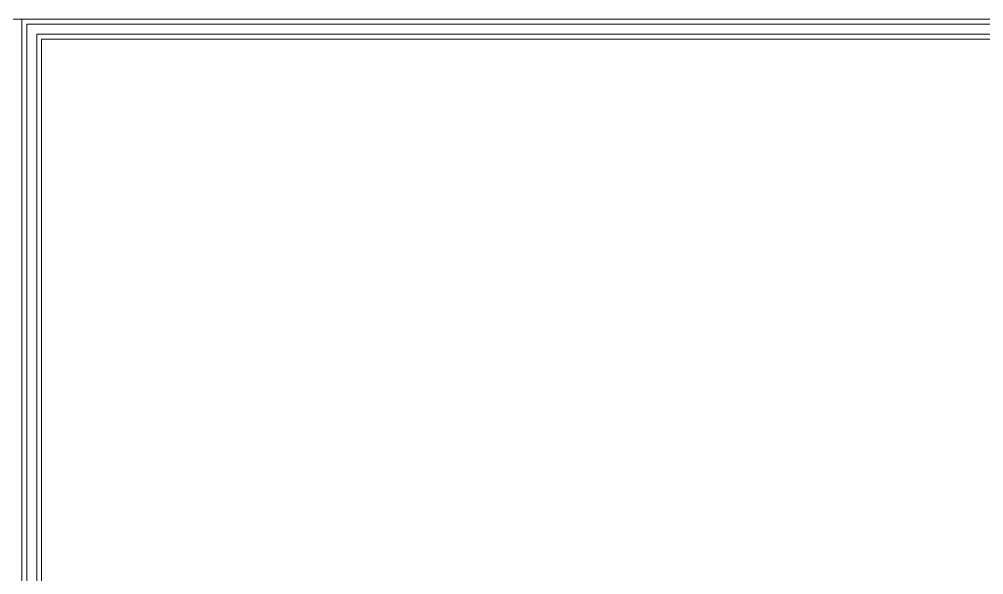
# Model space of a CAD drawing. Header units: millimetres. Extents: x -2145 to 33996, y -835 to 2363.
# Drawn here: x 11343 to 12314, y 1106 to 1665 of the extents above; entities that cross this region are included whole.
import ezdxf

# ---------------------------------------------------------------- set-up
doc = ezdxf.new("R2010")
doc.units = ezdxf.units.MM
doc.layers.add('arcCGDM_antet', color=85, linetype='Continuous', lineweight=20)

msp = doc.modelspace()

# ---------------------------------------------------------------- linework, layer by layer
at = {"layer": 'arcCGDM_antet', "ltscale": 10}
for points in [[(8845.97, 1665.32), (11345.97, 1665.32), (11345.97, -834.68), (8845.97, -834.68)], [(11345.97, 1665.32), (13845.97, 1665.32), (13845.97, -834.68), (11345.97, -834.68)], [(11350.97, 1660.32), (13840.97, 1660.32), (13840.97, -829.68), (11350.97, -829.68)], [(11360.97, 1650.32), (13830.97, 1650.32), (13830.97, -769.68), (11360.97, -769.68)], [(11365.97, 1645.32), (13825.97, 1645.32), (13825.97, -764.68), (11365.97, -764.68)]]:
    msp.add_lwpolyline(points, close=True, dxfattribs=at)

doc.saveas('drawing.dxf')
